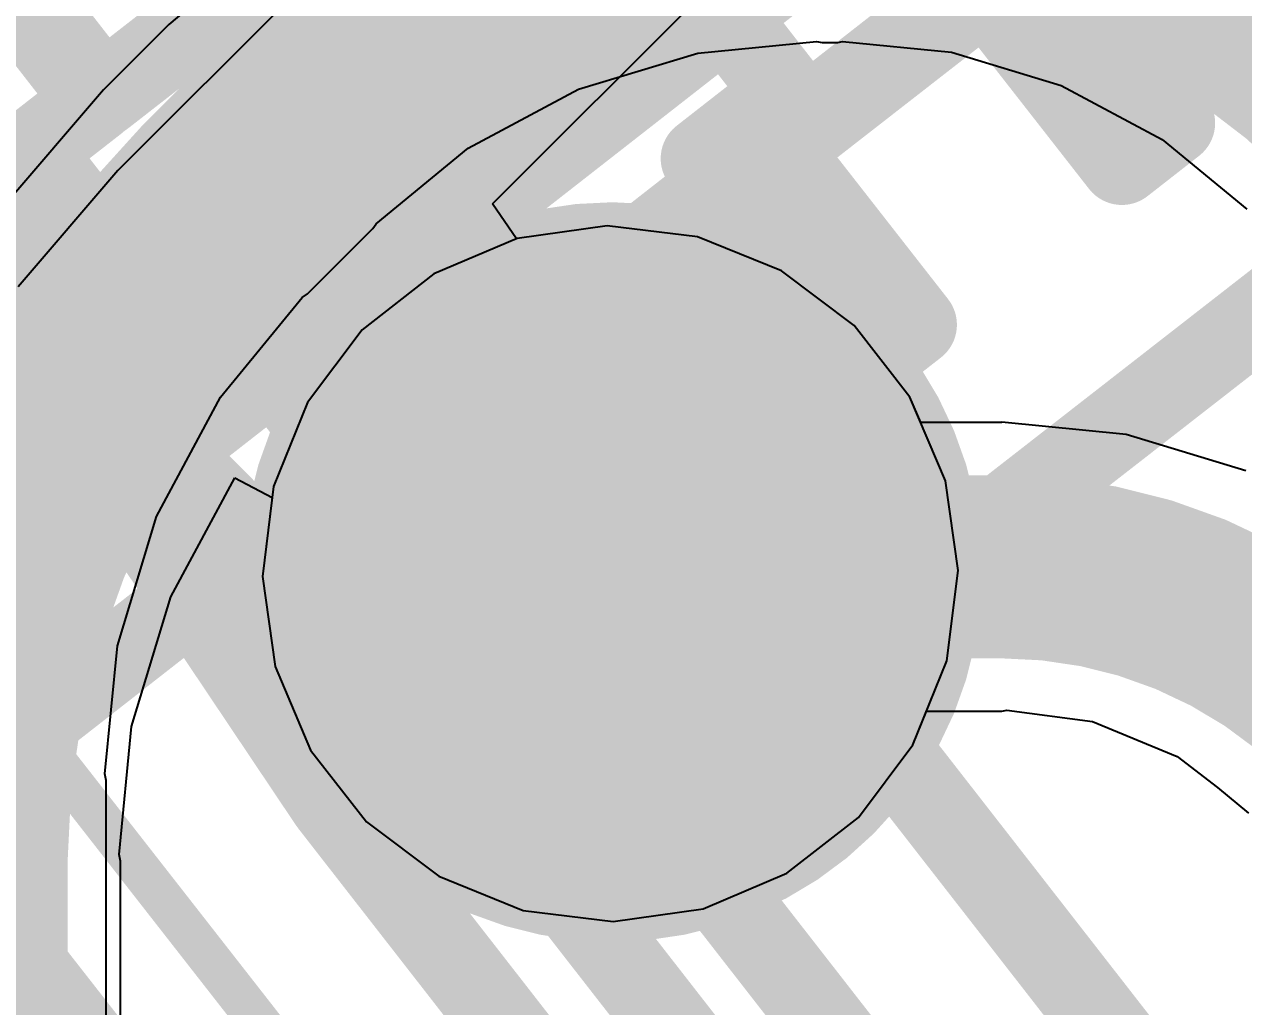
# Model space of a CAD drawing. Header units: inches. Extents: x -0.9 to 13.3, y -2.2 to 2.7.
# Drawn here: x 0.2468 to 0.3933, y 0.0414 to 0.1594 of the extents above; entities that cross this region are included whole.
import ezdxf

# ---------------------------------------------------------------- set-up
doc = ezdxf.new("R2010")
doc.units = ezdxf.units.IN
doc.header["$MEASUREMENT"] = 0
for name, color, linetype in [('Board Outline', 216, 'Continuous'), ('Bottom Layer', 5, 'Continuous'), ('Bottom Solder', 6, 'Continuous'), ('Dimension', 6, 'Continuous'), ('Drill Drawing', 1, 'Continuous'), ('Multi-Layer', 9, 'Continuous'), ('Pad Holes', 156, 'Continuous'), ('Top Layer', 1, 'Continuous'), ('Top Overlay', 2, 'Continuous'), ('Top Solder', 216, 'Continuous')]:
    doc.layers.add(name, color=color, linetype=linetype)
doc.styles.add('Arial_Bold', font='', dxfattribs={"height": 0.2})
doc.styles.get('Arial_Bold').set_extended_font_data('Arial', bold=True)

# ---------------------------------------------------------------- blocks, each defined once
blk = doc.blocks.new('TL1260GQRBLK_6')
at = {"layer": 'Bottom Layer'}
h = blk.add_hatch(color=5, dxfattribs=at)
edge = h.paths.add_edge_path()
edge.add_arc((-0.0984252, -0.0885827), 0.035433, 0, 360)
at = {"layer": 'Bottom Solder'}
h = blk.add_hatch(color=6, dxfattribs=at)
edge = h.paths.add_edge_path()
edge.add_arc((-0.0984252, -0.0885827), 0.039433, 0, 360)
at = {"layer": 'Multi-Layer'}
h = blk.add_hatch(color=9, dxfattribs=at)
edge = h.paths.add_edge_path()
edge.add_arc((-0.0984252, -0.0885827), 0.035433, 0, 360)
at = {"layer": 'Pad Holes'}
h = blk.add_hatch(color=7, dxfattribs=at)
edge = h.paths.add_edge_path()
edge.add_arc((-0.0984252, -0.0885827), 0.019685, 0, 360)
at = {"layer": 'Top Layer'}
h = blk.add_hatch(color=1, dxfattribs=at)
edge = h.paths.add_edge_path()
edge.add_arc((-0.0984252, -0.0885827), 0.035433, 0, 360)
at = {"layer": 'Top Solder'}
h = blk.add_hatch(color=216, dxfattribs=at)
edge = h.paths.add_edge_path()
edge.add_arc((-0.0984252, -0.0885827), 0.039433, 0, 360)
at = {"layer": 'Top Overlay'}
blk.add_lwpolyline([(-0.271, -0.155, 0.005, 0.005, 0), (-0.036, -0.155, 0.005, 0.005, 0)], format="xyseb", dxfattribs=at)

msp = doc.modelspace()

# ---------------------------------------------------------------- linework, layer by layer
at = {"layer": 'Board Outline'}
for points in [[(0.2498872, 0.1059941, 0.01, 0.01, 0), (0.4611109, 0.2704833, 0.01, 0.01, 0)], [(0.2767272, 0.1179844, 0.01, 0.01, 0), (0.4388765, 0.2446694, 0.01, 0.01, 0)], [(0.286403, 0.1055595, 0.01, 0.01, 0), (0.4523819, 0.2352364, 0.01, 0.01, 0)], [(0.2005259, 0.2222436, 0.01, 0.01, 0), (0.2561619, 0.1508003, 0.01, 0.01, 0)], [(0.1997493, 0.2216389, 0.01, 0.01, 0), (0.2553854, 0.1501956, 0.01, 0.01, 0)], [(0.1801568, 0.2163613, 0.01, 0.01, 0), (0.2599825, 0.1138557, 0.01, 0.01, 0)], [(1.9986701, 0.2156704, 0.01, 0.01, -1.122171366645898), (-0.011594, -1.5132862, 0.01, 0.01, 0)], [(0.1873244, 0.2119631, 0.01, 0.01, 0), (0.2429605, 0.1405198, 0.01, 0.01, 0)], [(0.3288552, 0.1375501, 0.01, 0.01, 0), (0.4111704, 0.2016525, 0.01, 0.01, 0)], [(0.3146716, 0.1813945, 0.01, 0.01, 0), (0.3412802, 0.1472259, 0.01, 0.01, 0)], [(0.3422856, 0.0831392, 0.01, 0.01, 0), (0.460633, 0.1753015, 0.01, 0.01, 0)], [(0.3679094, 0.1692393, 0.01, 0.01, 0), (0.3848765, 0.1475225, 0.01, 0.01, 0)], [(0.2561619, 0.1508003, 0.01, 0.01, 0), (0.277129, 0.1671283, 0.01, 0.01, 0)], [(0.3617046, 0.1643916, 0.01, 0.01, 0), (0.3786717, 0.1426747, 0.01, 0.01, 0)], [(0.2305355, 0.1308439, 0.01, 0.01, 0), (0.2553854, 0.1501956, 0.01, 0.01, 0)], [(0.3282567, 0.1432553, 0.01, 0.01, 0), (0.3344615, 0.1481031, 0.01, 0.01, 0)], [(0.3344615, 0.1481031, 0.01, 0.01, 0), (0.3368854, 0.1450007, 0.01, 0.01, 0)], [(0.3786717, 0.1426747, 0.01, 0.01, 0), (0.3848765, 0.1475225, 0.01, 0.01, 0)], [(0.3368854, 0.1450007, 0.01, 0.01, 0), (0.3538524, 0.1232838, 0.01, 0.01, 0)], [(0.2476198, 0.1441482, 0.01, 0.01, 0), (0.2669715, 0.1192984, 0.01, 0.01, 0)], [(0.3282567, 0.1432553, 0.01, 0.01, 0), (0.3306806, 0.1401529, 0.01, 0.01, 0)], [(0.2963254, 0.1421575, 0.01, 0.01, 0), (0.4039788, 0.0039177, 0.01, 0.01, 0)], [(0.3306806, 0.1401529, 0.01, 0.01, 0), (0.3476476, 0.1184361, 0.01, 0.01, 0)], [(0.2869211, 0.1048942, 0.01, 0.01, 0), (0.3288552, 0.1375501, 0.01, 0.01, 0)], [(0.3288552, 0.1375501, 0.01, 0.01, 0), (0.34095, 0.122019, 0.01, 0.01, 0)], [(0.2344183, 0.1338676, 0.01, 0.01, 0), (0.25377, 0.1090178, 0.01, 0.01, 0)], [(0.2305355, 0.1308439, 0.01, 0.01, 0), (0.2498872, 0.1059941, 0.01, 0.01, 0)], [(0.2289824, 0.1296345, 0.01, 0.01, 0), (0.2483341, 0.1047846, 0.01, 0.01, 0)], [(0.2755136, 0.1259505, 0.01, 0.01, 0), (0.3831671, -0.0122893, 0.01, 0.01, 0)], [(0.2724074, 0.1235315, 0.01, 0.01, 0), (0.2990159, 0.089363, 0.01, 0.01, 0)], [(0.2972327, 0.1190167, 0.01, 0.01, 0), (0.3034375, 0.1238644, 0.01, 0.01, 0)], [(0.3034375, 0.1238644, 0.01, 0.01, 0), (0.3058614, 0.120762, 0.01, 0.01, 0)], [(0.3109944, 0.1236411, 0.01, 0.01, 0), (0.3117114, 0.1227204, 0.01, 0.01, 0)], [(0.3117114, 0.1227204, 0.01, 0.01, 0), (0.3206703, 0.1112162, 0.01, 0.01, 0)], [(0.3476476, 0.1184361, 0.01, 0.01, 0), (0.3538524, 0.1232838, 0.01, 0.01, 0)], [(0.3229339, 0.107989, 0.01, 0.01, 0), (0.34095, 0.122019, 0.01, 0.01, 0)], [(0.3058614, 0.120762, 0.01, 0.01, 0), (0.3228284, 0.0990452, 0.01, 0.01, 0)], [(0.2972327, 0.1190167, 0.01, 0.01, 0), (0.2996565, 0.1159143, 0.01, 0.01, 0)], [(0.2403226, 0.0895421, 0.01, 0.01, 0), (0.2767272, 0.1179844, 0.01, 0.01, 0)], [(0.2996565, 0.1159143, 0.01, 0.01, 0), (0.3166236, 0.0941975, 0.01, 0.01, 0)], [(0.2599825, 0.1138557, 0.01, 0.01, 0), (0.2643175, 0.108289, 0.01, 0.01, 0)], [(0.2965077, 0.0973897, 0.01, 0.01, 0), (0.3182513, 0.1143224, 0.01, 0.01, 0)], [(0.2989266, 0.0942835, 0.01, 0.01, 0), (0.3206703, 0.1112162, 0.01, 0.01, 0)], [(0.3206703, 0.1112162, 0.01, 0.01, 0), (0.3279271, 0.1018975, 0.01, 0.01, 0)], [(0.25377, 0.1090178, 0.01, 0.01, 0), (0.2581127, 0.1034412, 0.01, 0.01, 0)], [(0.2643175, 0.108289, 0.01, 0.01, 0), (0.2667555, 0.1051583, 0.01, 0.01, 0)], [(0.3021222, 0.091782, 0.01, 0.01, 0), (0.3229339, 0.107989, 0.01, 0.01, 0)], [(0.2892508, 0.1067084, 0.01, 0.01, 0), (0.2899678, 0.1057877, 0.01, 0.01, 0)], [(0.2405685, 0.0987372, 0.01, 0.01, 0), (0.2498872, 0.1059941, 0.01, 0.01, 0)], [(0.2407109, 0.0698609, 0.01, 0.01, 0), (0.286403, 0.1055595, 0.01, 0.01, 0)], [(0.2605431, 0.1003203, 0.01, 0.01, 0), (0.2667555, 0.1051583, 0.01, 0.01, 0)], [(0.2667555, 0.1051583, 0.01, 0.01, 0), (0.2715612, 0.0939638, 0.01, 0.01, 0)], [(0.2667555, 0.1051583, 0.01, 0.01, 0), (0.2750983, 0.0967273, 0.01, 0.01, 0)], [(0.2899678, 0.1057877, 0.01, 0.01, 0), (0.2989266, 0.0942835, 0.01, 0.01, 0)], [(0.2581127, 0.1034412, 0.01, 0.01, 0), (0.2605431, 0.1003203, 0.01, 0.01, 0)], [(0.3061835, 0.0849648, 0.01, 0.01, 0), (0.3279271, 0.1018975, 0.01, 0.01, 0)], [(0.2605431, 0.1003203, 0.01, 0.01, 0), (0.2960374, 0.0755665, 0.01, 0.01, 0)], [(0.2605431, 0.1003203, 0.01, 0.01, 0), (0.2671247, 0.0904977, 0.01, 0.01, 0)], [(0.2662086, 0.0947781, 0.01, 0.01, 0), (0.2724134, 0.0996258, 0.01, 0.01, 0)], [(0.2724134, 0.0996258, 0.01, 0.01, 0), (0.2748373, 0.0965234, 0.01, 0.01, 0)], [(0.3166236, 0.0941975, 0.01, 0.01, 0), (0.3228284, 0.0990452, 0.01, 0.01, 0)], [(0.2748373, 0.0965234, 0.01, 0.01, 0), (0.2918043, 0.0748065, 0.01, 0.01, 0)], [(0.2750983, 0.0967273, 0.01, 0.01, 0), (0.2960374, 0.0755665, 0.01, 0.01, 0)], [(0.2662086, 0.0947781, 0.01, 0.01, 0), (0.2686325, 0.0916756, 0.01, 0.01, 0)], [(0.2715612, 0.0939638, 0.01, 0.01, 0), (0.2836125, 0.0658907, 0.01, 0.01, 0)], [(0.2989266, 0.0942835, 0.01, 0.01, 0), (0.3061835, 0.0849648, 0.01, 0.01, 0)], [(0.2990159, 0.089363, 0.01, 0.01, 0), (0.3021222, 0.091782, 0.01, 0.01, 0)], [(0.2671247, 0.0904977, 0.01, 0.01, 0), (0.2836125, 0.0658907, 0.01, 0.01, 0)], [(0.2686325, 0.0916756, 0.01, 0.01, 0), (0.2855995, 0.0699588, 0.01, 0.01, 0)], [(0.2990159, 0.089363, 0.01, 0.01, 0), (0.3183676, 0.0645132, 0.01, 0.01, 0)], [(0.3214738, 0.0669321, 0.01, 0.01, 0), (0.3422856, 0.0831392, 0.01, 0.01, 0)], [(0.2855995, 0.0699588, 0.01, 0.01, 0), (0.2918043, 0.0748065, 0.01, 0.01, 0)], [(0.28734, 0.0687935, 0.01, 0.01, 0), (0.2960374, 0.0755665, 0.01, 0.01, 0)], [(0.2960374, 0.0755665, 0.01, 0.01, 0), (0.3473193, 0.0097145, 0.01, 0.01, 0)], [(0.2836125, 0.0658907, 0.01, 0.01, 0), (0.28734, 0.0687935, 0.01, 0.01, 0)], [(0.3183676, 0.0645132, 0.01, 0.01, 0), (0.3214738, 0.0669321, 0.01, 0.01, 0)], [(0.2836125, 0.0658907, 0.01, 0.01, 0), (0.3348944, 3.86e-05, 0.01, 0.01, 0)]]:
    msp.add_lwpolyline(points, format="xyseb", dxfattribs=at)
for points in [[(0.2536619, 0.1508003, 0.005, 0.005, 1), (0.2586619, 0.1508003, 0.005, 0.005, 1)], [(0.2536619, 0.1508003, 0.005, 0.005, 1), (0.2586619, 0.1508003, 0.005, 0.005, 1)], [(0.2528854, 0.1501956, 0.005, 0.005, 1), (0.2578854, 0.1501956, 0.005, 0.005, 1)], [(0.2528854, 0.1501956, 0.005, 0.005, 1), (0.2578854, 0.1501956, 0.005, 0.005, 1)], [(0.3319615, 0.1481031, 0.005, 0.005, 1), (0.3369615, 0.1481031, 0.005, 0.005, 1)], [(0.3319615, 0.1481031, 0.005, 0.005, 1), (0.3369615, 0.1481031, 0.005, 0.005, 1)], [(0.3823765, 0.1475225, 0.005, 0.005, 1), (0.3873765, 0.1475225, 0.005, 0.005, 1)], [(0.3823765, 0.1475225, 0.005, 0.005, 1), (0.3873765, 0.1475225, 0.005, 0.005, 1)], [(0.3387802, 0.1472259, 0.005, 0.005, 1), (0.3437802, 0.1472259, 0.005, 0.005, 1)], [(0.3343854, 0.1450007, 0.005, 0.005, 1), (0.3393854, 0.1450007, 0.005, 0.005, 1)], [(0.3343854, 0.1450007, 0.005, 0.005, 1), (0.3393854, 0.1450007, 0.005, 0.005, 1)], [(0.2451198, 0.1441482, 0.005, 0.005, 1), (0.2501198, 0.1441482, 0.005, 0.005, 1)], [(0.3257567, 0.1432553, 0.005, 0.005, 1), (0.3307567, 0.1432553, 0.005, 0.005, 1)], [(0.3257567, 0.1432553, 0.005, 0.005, 1), (0.3307567, 0.1432553, 0.005, 0.005, 1)], [(0.2938254, 0.1421575, 0.005, 0.005, 1), (0.2988254, 0.1421575, 0.005, 0.005, 1)], [(0.3761717, 0.1426747, 0.005, 0.005, 1), (0.3811717, 0.1426747, 0.005, 0.005, 1)], [(0.3761717, 0.1426747, 0.005, 0.005, 1), (0.3811717, 0.1426747, 0.005, 0.005, 1)], [(0.2404605, 0.1405198, 0.005, 0.005, 1), (0.2454605, 0.1405198, 0.005, 0.005, 1)], [(0.3281806, 0.1401529, 0.005, 0.005, 1), (0.3331806, 0.1401529, 0.005, 0.005, 1)], [(0.3281806, 0.1401529, 0.005, 0.005, 1), (0.3331806, 0.1401529, 0.005, 0.005, 1)], [(0.3263552, 0.1375501, 0.005, 0.005, 1), (0.3313552, 0.1375501, 0.005, 0.005, 1)], [(0.3263552, 0.1375501, 0.005, 0.005, 1), (0.3313552, 0.1375501, 0.005, 0.005, 1)], [(0.3263552, 0.1375501, 0.005, 0.005, 1), (0.3313552, 0.1375501, 0.005, 0.005, 1)], [(0.356877, 0.0935728, 0.01, 0.01, 1), (0.278011, 0.0935728, 0.01, 0.01, 1)], [(0.356877, 0.0935728, 0.01, 0.01, 1), (0.278011, 0.0935728, 0.01, 0.01, 1)], [(0.352877, 0.0935728, 0.01, 0.01, 1), (0.282011, 0.0935728, 0.01, 0.01, 1)], [(0.352877, 0.0935728, 0.01, 0.01, 1), (0.282011, 0.0935728, 0.01, 0.01, 1)], [(0.2730136, 0.1259505, 0.005, 0.005, 1), (0.2780136, 0.1259505, 0.005, 0.005, 1)], [(0.2699074, 0.1235315, 0.005, 0.005, 1), (0.2749074, 0.1235315, 0.005, 0.005, 1)], [(0.3009375, 0.1238644, 0.005, 0.005, 1), (0.3059375, 0.1238644, 0.005, 0.005, 1)], [(0.3009375, 0.1238644, 0.005, 0.005, 1), (0.3059375, 0.1238644, 0.005, 0.005, 1)], [(0.3084944, 0.1236411, 0.005, 0.005, 1), (0.3134944, 0.1236411, 0.005, 0.005, 1)], [(0.3092114, 0.1227204, 0.005, 0.005, 1), (0.3142114, 0.1227204, 0.005, 0.005, 1)], [(0.3092114, 0.1227204, 0.005, 0.005, 1), (0.3142114, 0.1227204, 0.005, 0.005, 1)], [(0.3513524, 0.1232838, 0.005, 0.005, 1), (0.3563524, 0.1232838, 0.005, 0.005, 1)], [(0.3513524, 0.1232838, 0.005, 0.005, 1), (0.3563524, 0.1232838, 0.005, 0.005, 1)], [(0.33845, 0.122019, 0.005, 0.005, 1), (0.34345, 0.122019, 0.005, 0.005, 1)], [(0.33845, 0.122019, 0.005, 0.005, 1), (0.34345, 0.122019, 0.005, 0.005, 1)], [(0.3033614, 0.120762, 0.005, 0.005, 1), (0.3083614, 0.120762, 0.005, 0.005, 1)], [(0.3033614, 0.120762, 0.005, 0.005, 1), (0.3083614, 0.120762, 0.005, 0.005, 1)], [(0.2644715, 0.1192984, 0.005, 0.005, 1), (0.2694715, 0.1192984, 0.005, 0.005, 1)], [(0.2947327, 0.1190167, 0.005, 0.005, 1), (0.2997327, 0.1190167, 0.005, 0.005, 1)], [(0.2947327, 0.1190167, 0.005, 0.005, 1), (0.2997327, 0.1190167, 0.005, 0.005, 1)], [(0.3451476, 0.1184361, 0.005, 0.005, 1), (0.3501476, 0.1184361, 0.005, 0.005, 1)], [(0.3451476, 0.1184361, 0.005, 0.005, 1), (0.3501476, 0.1184361, 0.005, 0.005, 1)], [(0.2742272, 0.1179844, 0.005, 0.005, 1), (0.2792272, 0.1179844, 0.005, 0.005, 1)], [(0.2742272, 0.1179844, 0.005, 0.005, 1), (0.2792272, 0.1179844, 0.005, 0.005, 1)], [(0.2971565, 0.1159143, 0.005, 0.005, 1), (0.3021565, 0.1159143, 0.005, 0.005, 1)], [(0.2971565, 0.1159143, 0.005, 0.005, 1), (0.3021565, 0.1159143, 0.005, 0.005, 1)], [(0.2574825, 0.1138557, 0.005, 0.005, 1), (0.2624825, 0.1138557, 0.005, 0.005, 1)], [(0.2574825, 0.1138557, 0.005, 0.005, 1), (0.2624825, 0.1138557, 0.005, 0.005, 1)], [(0.3157513, 0.1143224, 0.005, 0.005, 1), (0.3207513, 0.1143224, 0.005, 0.005, 1)], [(0.337129, 0.0935728, 0.01, 0.01, 1), (0.297759, 0.0935728, 0.01, 0.01, 1)], [(0.3181703, 0.1112162, 0.005, 0.005, 1), (0.3231703, 0.1112162, 0.005, 0.005, 1)], [(0.3181703, 0.1112162, 0.005, 0.005, 1), (0.3231703, 0.1112162, 0.005, 0.005, 1)], [(0.3181703, 0.1112162, 0.005, 0.005, 1), (0.3231703, 0.1112162, 0.005, 0.005, 1)], [(0.25127, 0.1090178, 0.005, 0.005, 1), (0.25627, 0.1090178, 0.005, 0.005, 1)], [(0.25127, 0.1090178, 0.005, 0.005, 1), (0.25627, 0.1090178, 0.005, 0.005, 1)], [(0.2618175, 0.108289, 0.005, 0.005, 1), (0.2668175, 0.108289, 0.005, 0.005, 1)], [(0.2618175, 0.108289, 0.005, 0.005, 1), (0.2668175, 0.108289, 0.005, 0.005, 1)], [(0.3204339, 0.107989, 0.005, 0.005, 1), (0.3254339, 0.107989, 0.005, 0.005, 1)], [(0.3204339, 0.107989, 0.005, 0.005, 1), (0.3254339, 0.107989, 0.005, 0.005, 1)], [(0.2867508, 0.1067084, 0.005, 0.005, 1), (0.2917508, 0.1067084, 0.005, 0.005, 1)], [(0.2473872, 0.1059941, 0.005, 0.005, 1), (0.2523872, 0.1059941, 0.005, 0.005, 1)], [(0.2473872, 0.1059941, 0.005, 0.005, 1), (0.2523872, 0.1059941, 0.005, 0.005, 1)], [(0.2473872, 0.1059941, 0.005, 0.005, 1), (0.2523872, 0.1059941, 0.005, 0.005, 1)], [(0.2642555, 0.1051583, 0.005, 0.005, 1), (0.2692555, 0.1051583, 0.005, 0.005, 1)], [(0.2642555, 0.1051583, 0.005, 0.005, 1), (0.2692555, 0.1051583, 0.005, 0.005, 1)], [(0.2642555, 0.1051583, 0.005, 0.005, 1), (0.2692555, 0.1051583, 0.005, 0.005, 1)], [(0.2642555, 0.1051583, 0.005, 0.005, 1), (0.2692555, 0.1051583, 0.005, 0.005, 1)], [(0.283903, 0.1055595, 0.005, 0.005, 1), (0.288903, 0.1055595, 0.005, 0.005, 1)], [(0.283903, 0.1055595, 0.005, 0.005, 1), (0.288903, 0.1055595, 0.005, 0.005, 1)], [(0.2844211, 0.1048942, 0.005, 0.005, 1), (0.2894211, 0.1048942, 0.005, 0.005, 1)], [(0.2874678, 0.1057877, 0.005, 0.005, 1), (0.2924678, 0.1057877, 0.005, 0.005, 1)], [(0.2874678, 0.1057877, 0.005, 0.005, 1), (0.2924678, 0.1057877, 0.005, 0.005, 1)], [(0.2458341, 0.1047846, 0.005, 0.005, 1), (0.2508341, 0.1047846, 0.005, 0.005, 1)], [(0.2556127, 0.1034412, 0.005, 0.005, 1), (0.2606127, 0.1034412, 0.005, 0.005, 1)], [(0.2556127, 0.1034412, 0.005, 0.005, 1), (0.2606127, 0.1034412, 0.005, 0.005, 1)], [(0.3254271, 0.1018975, 0.005, 0.005, 1), (0.3304271, 0.1018975, 0.005, 0.005, 1)], [(0.3254271, 0.1018975, 0.005, 0.005, 1), (0.3304271, 0.1018975, 0.005, 0.005, 1)], [(0.2580431, 0.1003203, 0.005, 0.005, 1), (0.2630431, 0.1003203, 0.005, 0.005, 1)], [(0.2580431, 0.1003203, 0.005, 0.005, 1), (0.2630431, 0.1003203, 0.005, 0.005, 1)], [(0.2580431, 0.1003203, 0.005, 0.005, 1), (0.2630431, 0.1003203, 0.005, 0.005, 1)], [(0.2580431, 0.1003203, 0.005, 0.005, 1), (0.2630431, 0.1003203, 0.005, 0.005, 1)], [(0.2699134, 0.0996258, 0.005, 0.005, 1), (0.2749134, 0.0996258, 0.005, 0.005, 1)], [(0.2699134, 0.0996258, 0.005, 0.005, 1), (0.2749134, 0.0996258, 0.005, 0.005, 1)], [(0.3203284, 0.0990452, 0.005, 0.005, 1), (0.3253284, 0.0990452, 0.005, 0.005, 1)], [(0.3203284, 0.0990452, 0.005, 0.005, 1), (0.3253284, 0.0990452, 0.005, 0.005, 1)], [(0.2723373, 0.0965234, 0.005, 0.005, 1), (0.2773373, 0.0965234, 0.005, 0.005, 1)], [(0.2723373, 0.0965234, 0.005, 0.005, 1), (0.2773373, 0.0965234, 0.005, 0.005, 1)], [(0.2725983, 0.0967273, 0.005, 0.005, 1), (0.2775983, 0.0967273, 0.005, 0.005, 1)], [(0.2725983, 0.0967273, 0.005, 0.005, 1), (0.2775983, 0.0967273, 0.005, 0.005, 1)], [(0.2940077, 0.0973897, 0.005, 0.005, 1), (0.2990077, 0.0973897, 0.005, 0.005, 1)], [(0.2637086, 0.0947781, 0.005, 0.005, 1), (0.2687086, 0.0947781, 0.005, 0.005, 1)], [(0.2637086, 0.0947781, 0.005, 0.005, 1), (0.2687086, 0.0947781, 0.005, 0.005, 1)], [(0.2690612, 0.0939638, 0.005, 0.005, 1), (0.2740612, 0.0939638, 0.005, 0.005, 1)], [(0.2690612, 0.0939638, 0.005, 0.005, 1), (0.2740612, 0.0939638, 0.005, 0.005, 1)], [(0.275511, 0.0935728, 0.005, 0.005, 1), (0.280511, 0.0935728, 0.005, 0.005, 1)], [(0.275511, 0.0935728, 0.005, 0.005, 1), (0.280511, 0.0935728, 0.005, 0.005, 1)], [(0.279511, 0.0935728, 0.005, 0.005, 1), (0.284511, 0.0935728, 0.005, 0.005, 1)], [(0.279511, 0.0935728, 0.005, 0.005, 1), (0.284511, 0.0935728, 0.005, 0.005, 1)], [(0.295259, 0.0935728, 0.005, 0.005, 1), (0.300259, 0.0935728, 0.005, 0.005, 1)], [(0.2964266, 0.0942835, 0.005, 0.005, 1), (0.3014266, 0.0942835, 0.005, 0.005, 1)], [(0.2964266, 0.0942835, 0.005, 0.005, 1), (0.3014266, 0.0942835, 0.005, 0.005, 1)], [(0.2964266, 0.0942835, 0.005, 0.005, 1), (0.3014266, 0.0942835, 0.005, 0.005, 1)], [(0.3141236, 0.0941975, 0.005, 0.005, 1), (0.3191236, 0.0941975, 0.005, 0.005, 1)], [(0.3141236, 0.0941975, 0.005, 0.005, 1), (0.3191236, 0.0941975, 0.005, 0.005, 1)], [(0.334629, 0.0935728, 0.005, 0.005, 1), (0.339629, 0.0935728, 0.005, 0.005, 1)], [(0.350377, 0.0935728, 0.005, 0.005, 1), (0.355377, 0.0935728, 0.005, 0.005, 1)], [(0.350377, 0.0935728, 0.005, 0.005, 1), (0.355377, 0.0935728, 0.005, 0.005, 1)], [(0.354377, 0.0935728, 0.005, 0.005, 1), (0.359377, 0.0935728, 0.005, 0.005, 1)], [(0.354377, 0.0935728, 0.005, 0.005, 1), (0.359377, 0.0935728, 0.005, 0.005, 1)], [(0.2996222, 0.091782, 0.005, 0.005, 1), (0.3046222, 0.091782, 0.005, 0.005, 1)], [(0.2996222, 0.091782, 0.005, 0.005, 1), (0.3046222, 0.091782, 0.005, 0.005, 1)], [(0.2646247, 0.0904977, 0.005, 0.005, 1), (0.2696247, 0.0904977, 0.005, 0.005, 1)], [(0.2646247, 0.0904977, 0.005, 0.005, 1), (0.2696247, 0.0904977, 0.005, 0.005, 1)], [(0.2661325, 0.0916756, 0.005, 0.005, 1), (0.2711325, 0.0916756, 0.005, 0.005, 1)], [(0.2661325, 0.0916756, 0.005, 0.005, 1), (0.2711325, 0.0916756, 0.005, 0.005, 1)], [(0.2965159, 0.089363, 0.005, 0.005, 1), (0.3015159, 0.089363, 0.005, 0.005, 1)], [(0.2965159, 0.089363, 0.005, 0.005, 1), (0.3015159, 0.089363, 0.005, 0.005, 1)], [(0.2965159, 0.089363, 0.005, 0.005, 1), (0.3015159, 0.089363, 0.005, 0.005, 1)], [(0.3036835, 0.0849648, 0.005, 0.005, 1), (0.3086835, 0.0849648, 0.005, 0.005, 1)], [(0.3036835, 0.0849648, 0.005, 0.005, 1), (0.3086835, 0.0849648, 0.005, 0.005, 1)], [(0.3397856, 0.0831392, 0.005, 0.005, 1), (0.3447856, 0.0831392, 0.005, 0.005, 1)], [(0.3397856, 0.0831392, 0.005, 0.005, 1), (0.3447856, 0.0831392, 0.005, 0.005, 1)], [(0.2893043, 0.0748065, 0.005, 0.005, 1), (0.2943043, 0.0748065, 0.005, 0.005, 1)], [(0.2893043, 0.0748065, 0.005, 0.005, 1), (0.2943043, 0.0748065, 0.005, 0.005, 1)], [(0.2935374, 0.0755665, 0.005, 0.005, 1), (0.2985374, 0.0755665, 0.005, 0.005, 1)], [(0.2935374, 0.0755665, 0.005, 0.005, 1), (0.2985374, 0.0755665, 0.005, 0.005, 1)], [(0.2935374, 0.0755665, 0.005, 0.005, 1), (0.2985374, 0.0755665, 0.005, 0.005, 1)], [(0.2935374, 0.0755665, 0.005, 0.005, 1), (0.2985374, 0.0755665, 0.005, 0.005, 1)], [(0.2830995, 0.0699588, 0.005, 0.005, 1), (0.2880995, 0.0699588, 0.005, 0.005, 1)], [(0.2830995, 0.0699588, 0.005, 0.005, 1), (0.2880995, 0.0699588, 0.005, 0.005, 1)], [(0.28484, 0.0687935, 0.005, 0.005, 1), (0.28984, 0.0687935, 0.005, 0.005, 1)], [(0.28484, 0.0687935, 0.005, 0.005, 1), (0.28984, 0.0687935, 0.005, 0.005, 1)], [(0.3189738, 0.0669321, 0.005, 0.005, 1), (0.3239738, 0.0669321, 0.005, 0.005, 1)], [(0.3189738, 0.0669321, 0.005, 0.005, 1), (0.3239738, 0.0669321, 0.005, 0.005, 1)], [(0.2811125, 0.0658907, 0.005, 0.005, 1), (0.2861125, 0.0658907, 0.005, 0.005, 1)], [(0.2811125, 0.0658907, 0.005, 0.005, 1), (0.2861125, 0.0658907, 0.005, 0.005, 1)], [(0.2811125, 0.0658907, 0.005, 0.005, 1), (0.2861125, 0.0658907, 0.005, 0.005, 1)], [(0.2811125, 0.0658907, 0.005, 0.005, 1), (0.2861125, 0.0658907, 0.005, 0.005, 1)], [(0.3158676, 0.0645132, 0.005, 0.005, 1), (0.3208676, 0.0645132, 0.005, 0.005, 1)], [(0.3158676, 0.0645132, 0.005, 0.005, 1), (0.3208676, 0.0645132, 0.005, 0.005, 1)]]:
    msp.add_lwpolyline(points, format="xyseb", close=True, dxfattribs=at)
at = {"layer": 'Bottom Layer'}
for p, q in [((0.3030672, 0.137826), (0.5806489, 0.4154077)), ((0.5277788, 0.4115628), (0.258033, 0.141817)), ((0.2580127, 0.1418373), (0.2460523, 0.1278335)), ((0.258033, 0.141817), (0.2580127, 0.1418373)), ((0.3059155, 0.1336032), (0.3030672, 0.137826)), ((0.3168339, 0.1351703), (0.3060305, 0.133652)), ((0.3276621, 0.1338407), (0.3168339, 0.1351703)), ((0.3060305, 0.133652), (0.3059155, 0.1336032)), ((0.3377773, 0.129754), (0.3276621, 0.1338407)), ((0.3464899, 0.1231885), (0.3377773, 0.129754)), ((0.3532066, 0.1145917), (0.3464899, 0.1231885)), ((0.3574692, 0.1045495), (0.3532066, 0.1145917)), ((0.2644111, 0.0905742), (0.2720718, 0.1049062)), ((0.2720718, 0.1049062), (0.2765757, 0.1025128)), ((0.3589875, 0.0937461), (0.3574692, 0.1045495)), ((0.2765757, 0.1025128), (0.2754097, 0.0930167)), ((0.2754097, 0.0930167), (0.276928, 0.0822133)), ((0.3576579, 0.0829179), (0.3589875, 0.0937461)), ((0.2596937, 0.0750228), (0.2644111, 0.0905742)), ((0.276928, 0.0822133), (0.2811906, 0.0721711)), ((0.3535712, 0.0728027), (0.3576579, 0.0829179)), ((0.2581777, 0.0596308), (0.2596937, 0.0750228)), ((0.2811906, 0.0721711), (0.2879073, 0.0635743)), ((0.3470057, 0.0640901), (0.3535712, 0.0728027)), ((0.2879073, 0.0635743), (0.2966199, 0.0570088)), ((0.3384089, 0.0573734), (0.3470057, 0.0640901)), ((0.258333, 0.05885), (0.2581777, 0.0596308)), ((0.258333, 0.010126), (0.258333, 0.05885)), ((0.3283667, 0.0531108), (0.3384089, 0.0573734)), ((0.2966199, 0.0570088), (0.3067351, 0.0529221)), ((0.3067351, 0.0529221), (0.3175633, 0.0515925)), ((0.3175633, 0.0515925), (0.3283667, 0.0531108))]:
    msp.add_line(p, q, dxfattribs=at)
for points in [[(0.2702893, 0.1295607, 0.022, 0.022, 0), (0.5683926, 0.427664, 0.022, 0.022, 0)], [(0.241, 0.05885, 0.022, 0.022, -0.198912367379658), (0.2702893, 0.1295607, 0.022, 0.022, 0)], [(0.241, 0.010126, 0.022, 0.022, 0), (0.241, 0.05885, 0.022, 0.022, 0)]]:
    msp.add_lwpolyline(points, format="xyseb", dxfattribs=at)
for points in [[(0.2647893, 0.1295607, 0.011, 0.011, 1), (0.2757893, 0.1295607, 0.011, 0.011, 1)], [(0.2647893, 0.1295607, 0.011, 0.011, 1), (0.2757893, 0.1295607, 0.011, 0.011, 1)], [(0.2355, 0.05885, 0.011, 0.011, 1), (0.2465, 0.05885, 0.011, 0.011, 1)], [(0.2355, 0.05885, 0.011, 0.011, 1), (0.2465, 0.05885, 0.011, 0.011, 1)]]:
    msp.add_lwpolyline(points, format="xyseb", close=True, dxfattribs=at)
at = {"layer": 'Dimension'}
msp.add_lwpolyline([(0.0408131, 0.0155972, 0.01, 0.01, -3.064050539179198), (0.0296403, -1.5298955, 0.01, 0.01, 0)], format="xyseb", dxfattribs=at)
at = {"layer": 'Drill Drawing'}
for points in [[(0.3071986, 0.1033814, 0.002, 0.002, 0), (0.3271986, 0.1033814, 0.002, 0.002, 0)], [(0.3071986, 0.1033814, 0.002, 0.002, 0), (0.3171986, 0.0833814, 0.002, 0.002, 0)], [(0.3171986, 0.0833814, 0.002, 0.002, 0), (0.3271986, 0.1033814, 0.002, 0.002, 0)]]:
    msp.add_lwpolyline(points, format="xyseb", dxfattribs=at)
for points in [[(0.3066986, 0.1033814, 0.001, 0.001, 1), (0.3076986, 0.1033814, 0.001, 0.001, 1)], [(0.3066986, 0.1033814, 0.001, 0.001, 1), (0.3076986, 0.1033814, 0.001, 0.001, 1)], [(0.3266986, 0.1033814, 0.001, 0.001, 1), (0.3276986, 0.1033814, 0.001, 0.001, 1)], [(0.3266986, 0.1033814, 0.001, 0.001, 1), (0.3276986, 0.1033814, 0.001, 0.001, 1)], [(0.3166986, 0.0833814, 0.001, 0.001, 1), (0.3176986, 0.0833814, 0.001, 0.001, 1)], [(0.3166986, 0.0833814, 0.001, 0.001, 1), (0.3176986, 0.0833814, 0.001, 0.001, 1)]]:
    msp.add_lwpolyline(points, format="xyseb", close=True, dxfattribs=at)
at = {"layer": 'Top Layer'}
for p, q in [((0.2774066, 0.1706741), (0.2641603, 0.1593608)), ((0.2641668, 0.1593543), (0.2563114, 0.1514989)), ((0.2641603, 0.1593608), (0.2641668, 0.1593543)), ((0.3277262, 0.1559314), (0.3419804, 0.1573353)), ((0.3419804, 0.1573353), (0.3426583, 0.1572005)), ((0.3426583, 0.1572005), (0.3445223, 0.1572005)), ((0.3445223, 0.1572005), (0.3450969, 0.1573148)), ((0.3450969, 0.1573148), (0.3582126, 0.156023)), ((0.313368, 0.1515759), (0.3277262, 0.1559314)), ((0.3582126, 0.156023), (0.3713768, 0.1520297)), ((0.2562911, 0.1515192), (0.2443307, 0.1375154)), ((0.2563114, 0.1514989), (0.2562911, 0.1515192)), ((0.3001353, 0.1445029), (0.313368, 0.1515759)), ((0.3713768, 0.1520297), (0.383509, 0.1455449)), ((0.383509, 0.1455449), (0.3936965, 0.1371844)), ((0.2890635, 0.1354165), (0.3001353, 0.1445029)), ((0.280824, 0.1269863), (0.2886794, 0.1348417)), ((0.2886794, 0.1348417), (0.2890635, 0.1354165)), ((0.3168339, 0.1351703), (0.3060305, 0.133652)), ((0.3276621, 0.1338407), (0.3168339, 0.1351703)), ((0.3060305, 0.133652), (0.2959883, 0.1293894)), ((0.3377773, 0.129754), (0.3276621, 0.1338407)), ((0.2959883, 0.1293894), (0.2873915, 0.1226727)), ((0.3464899, 0.1231885), (0.3377773, 0.129754)), ((0.2703502, 0.1145882), (0.2801621, 0.126544)), ((0.2801621, 0.126544), (0.280824, 0.1269863)), ((0.3532066, 0.1145917), (0.3464899, 0.1231885)), ((0.2873915, 0.1226727), (0.280826, 0.1139601)), ((0.2626895, 0.1002561), (0.2703502, 0.1145882)), ((0.354506, 0.1115305), (0.3532066, 0.1145917)), ((0.280826, 0.1139601), (0.2767393, 0.1038449)), ((0.3642616, 0.1115305), (0.354506, 0.1115305)), ((0.3792031, 0.1100947), (0.3642616, 0.1115663)), ((0.3642616, 0.1115663), (0.3642616, 0.1115305)), ((0.3935704, 0.1057364), (0.3792031, 0.1100947)), ((0.2767393, 0.1038449), (0.2754097, 0.0930167)), ((0.2579721, 0.0847047), (0.2626895, 0.1002561)), ((0.2754097, 0.0930167), (0.276928, 0.0822133)), ((0.2564561, 0.0693127), (0.2579721, 0.0847047)), ((0.276928, 0.0822133), (0.2811906, 0.0721711)), ((0.3535712, 0.0728027), (0.3552122, 0.0768645)), ((0.3552122, 0.0768645), (0.3642616, 0.0768645)), ((0.3642616, 0.0768645), (0.3648455, 0.0769806)), ((0.3648455, 0.0769806), (0.3751524, 0.0756237)), ((0.3751524, 0.0756237), (0.385301, 0.07142)), ((0.2811906, 0.0721711), (0.2879073, 0.0635743)), ((0.3470057, 0.0640901), (0.3535712, 0.0728027)), ((0.385301, 0.07142), (0.3901609, 0.0676908)), ((0.2566114, 0.0685319), (0.2564561, 0.0693127)), ((0.2566114, -0.2376253), (0.2566114, 0.0685319)), ((0.3901609, 0.0676908), (0.3938792, 0.0645963)), ((0.2879073, 0.0635743), (0.2966199, 0.0570088)), ((0.3384089, 0.0573734), (0.3470057, 0.0640901)), ((0.3283667, 0.0531108), (0.3384089, 0.0573734)), ((0.2966199, 0.0570088), (0.3067351, 0.0529221)), ((0.3067351, 0.0529221), (0.3175633, 0.0515925)), ((0.3175633, 0.0515925), (0.3283667, 0.0531108))]:
    msp.add_line(p, q, dxfattribs=at)
for points in [[(0.2764231, 0.147098, 0.022, 0.022, -0.198912367379658), (0.3426583, 0.1745335, 0.022, 0.022, 0)], [(0.3445223, 0.1745335, 0.022, 0.022, -0.198912367379658), (0.4062784, 0.1489533, 0.022, 0.022, 0)], [(0.2685677, 0.1392426, 0.022, 0.022, 0), (0.2764231, 0.147098, 0.022, 0.022, 0)], [(0.2392784, 0.0685319, 0.022, 0.022, -0.198912367379658), (0.2685677, 0.1392426, 0.022, 0.022, 0)], [(0.3166236, 0.0941975, 0.022, 0.022, 0), (0.3642616, 0.0941975, 0.022, 0.022, 0)], [(0.3171986, 0.0933814, 0.022, 0.022, 0), (0.3182383, 0.0933814, 0.022, 0.022, 0)], [(0.3182383, 0.0933814, 0.022, 0.022, -0.02799802272762847), (0.3294112, 0.0927553, 0.022, 0.022, 0)], [(0.3642616, 0.0941975, 0.022, 0.022, -0.198912367379658), (0.4061355, 0.0768527, 0.022, 0.022, 0)], [(0.2392784, -0.2376253, 0.022, 0.022, 0), (0.2392784, 0.0685319, 0.022, 0.022, 0)]]:
    msp.add_lwpolyline(points, format="xyseb", dxfattribs=at)
for points in [[(0.2709231, 0.147098, 0.011, 0.011, 1), (0.2819231, 0.147098, 0.011, 0.011, 1)], [(0.2709231, 0.147098, 0.011, 0.011, 1), (0.2819231, 0.147098, 0.011, 0.011, 1)], [(0.2630677, 0.1392426, 0.011, 0.011, 1), (0.2740677, 0.1392426, 0.011, 0.011, 1)], [(0.2630677, 0.1392426, 0.011, 0.011, 1), (0.2740677, 0.1392426, 0.011, 0.011, 1)], [(0.3111236, 0.0941975, 0.011, 0.011, 1), (0.3221236, 0.0941975, 0.011, 0.011, 1)], [(0.3116986, 0.0933814, 0.011, 0.011, 1), (0.3226986, 0.0933814, 0.011, 0.011, 1)], [(0.3127383, 0.0933814, 0.011, 0.011, 1), (0.3237383, 0.0933814, 0.011, 0.011, 1)], [(0.3127383, 0.0933814, 0.011, 0.011, 1), (0.3237383, 0.0933814, 0.011, 0.011, 1)], [(0.3587616, 0.0941975, 0.011, 0.011, 1), (0.3697616, 0.0941975, 0.011, 0.011, 1)], [(0.3587616, 0.0941975, 0.011, 0.011, 1), (0.3697616, 0.0941975, 0.011, 0.011, 1)], [(0.3239112, 0.0927553, 0.011, 0.011, 1), (0.3349112, 0.0927553, 0.011, 0.011, 1)], [(0.2337784, 0.0685319, 0.011, 0.011, 1), (0.2447784, 0.0685319, 0.011, 0.011, 1)], [(0.2337784, 0.0685319, 0.011, 0.011, 1), (0.2447784, 0.0685319, 0.011, 0.011, 1)]]:
    msp.add_lwpolyline(points, format="xyseb", close=True, dxfattribs=at)

# ---------------------------------------------------------------- block references
at = {"rotation": 308.0000000000001}
msp.add_blockref('TL1260GQRBLK_6', (0.4475993, 0.0703582), dxfattribs=at)

# ---------------------------------------------------------------- texts
at = {"layer": 'Top Overlay', "style": 'Arial_Bold'}
msp.add_text('ON/OFF', height=0.06, rotation=128, dxfattribs=at).set_placement((0.3015309, -0.0154059))

doc.saveas('drawing.dxf')
